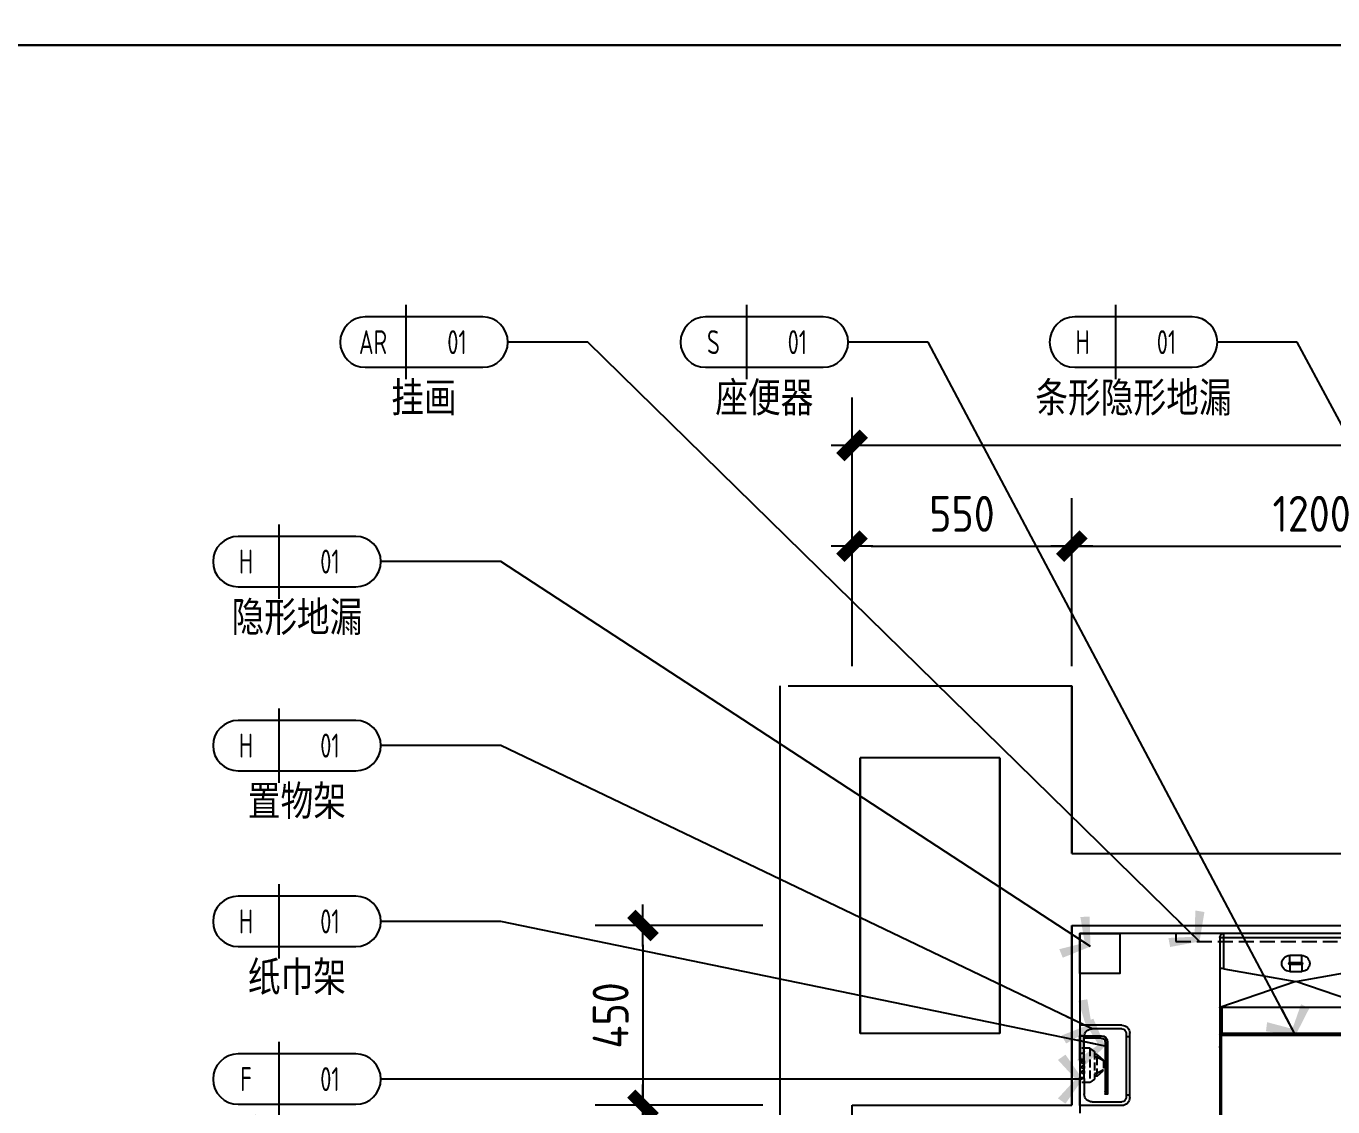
# Model space of a CAD drawing. Extents: x 220391 to 385981, y 332279 to 483868.
# Drawn here: x 255798 to 259068, y 465214 to 467919 of the extents above; entities that cross this region are included whole.
import ezdxf
from ezdxf.enums import TextEntityAlignment as Align

# ---------------------------------------------------------------- set-up
doc = ezdxf.new("R2010")
doc.units = 0
doc.header["$MEASUREMENT"] = 0
doc.linetypes.add('家具平面底图$0$DOM-虚线', pattern=[0.35, 0.25, -0.1])
for name, color, linetype in [('0-索引文字', 50, 'Continuous'), ('3次物线', 19, 'Continuous'), ('F-洁具-DOM', 1, 'Continuous'), ('墙体', 4, 'Continuous')]:
    doc.layers.add(name, color=color, linetype=linetype)
doc.styles.add('DOM-romans.shx', font='dim.shx')
doc.styles.add('st', font='', dxfattribs={"width": 0.7})
doc.styles.get('st').set_extended_font_data('SimSun')
doc.dimstyles.new('DOM_DIM_1 80', dxfattribs={"dimscale": 60, "dimtxt": 1.5, "dimasz": 0.8, "dimexe": 2, "dimexo": 1.5, "dimgap": 0.6, "dimtad": 1, "dimdec": 0, "dimrnd": 5, "dimzin": 12, "dimdsep": 46, "dimtxsty": 'DOM-romans.shx', "dimblk": 'DOM_Dimension_Tick', "dimcen": 0.125, "dimclrd": 44, "dimclre": 44, "dimclrt": 50, "dimadec": 0, "dimazin": 0, "dimtfac": 1, "dimtdec": 0, "dimtix": 1, "dimtmove": 2, "dimatfit": 3, "dimldrblk": 'DOM_Leader_Arrow', "dimfxl": 0, "dimtvp": 1, "dimtolj": 1, "dimtzin": 0, "dimarcsym": 0})

# ---------------------------------------------------------------- blocks, each defined once
blk = doc.blocks.new('ehrhhh')
at = {"color": 0}
blk.add_lwpolyline([(292356.6, 474869.8), (315961.1, 474869.8), (315961.1, 466871.5), (292356.6, 466871.5)], close=True, dxfattribs=at)
blk = doc.blocks.new('家具平面底图$0$A$C591D7FFC')
at = {"linetype": '家具平面底图$0$DOM-虚线', "ltscale": 150}
blk.add_lwpolyline([(300, -20), (-300, -20), (-300, 0), (300, 0)], close=True, dxfattribs=at)
blk = doc.blocks.new('家具平面底图$0$A$C619B377B')
at = {"linetype": 'Continuous'}
for p, q in [((-180, 0), (180, 0)), ((-190, -185.2), (-190, -10)), ((190, -10), (190, -185.2)), ((-189.5, -186.2), (-190, -185.2)), ((-189.5, -676), (-189.5, -186.1)), ((-184.5, -185.2), (184.5, -185.2)), ((189.5, -186.2), (190, -185.2)), ((189.5, -186.1), (189.5, -676)), ((189.5, -254), (-189.5, -254)), ((185.5, -680), (-185.5, -680))]:
    blk.add_line(p, q, dxfattribs=at)
at = {"color": 8, "linetype": 'Continuous'}
for p, q in [((-180, -88.3), (-180, 0)), ((180, -88.3), (180, 0)), ((190, -10), (-190, -10)), ((-15, -55), (15, -55)), ((-15, -73), (-15, -55)), ((15, -73), (15, -55)), ((0, -120), (-180, -88.3)), ((-15, -73), (15, -73)), ((15, -77), (-15, -77)), ((-15, -77), (-15, -95)), ((15, -95), (-15, -95)), ((180, -88.3), (0, -120)), ((15, -77), (15, -95)), ((-190, -185.2), (0, -120)), ((0, -120), (190, -185.2)), ((-184.5, -250), (-184.5, -185.2)), ((184.5, -185.2), (184.5, -250)), ((-185.5, -250), (185.5, -250)), ((-185.5, -680), (-185.5, -250)), ((185.5, -680), (185.5, -250)), ((-189.5, -285), (-190, -285)), ((-190, -675), (-190, -285)), ((190, -285), (189.5, -285)), ((190, -285), (190, -675)), ((-190, -675), (-189.5, -675)), ((-189.5, -676), (189.5, -676)), ((-188.7, -679.1), (-188.4, -678.8)), ((188.4, -678.8), (188.7, -679.1)), ((189.9, -675), (190, -675))]:
    blk.add_line(p, q, dxfattribs=at)
at = {"linetype": 'Continuous'}
for centre, radius, start, end in [((-180, -10), 10, 90, 180), ((-185.5, -676), 4, 180, 270), ((185.5, -676), 4, 270, 0)]:
    blk.add_arc(centre, radius, start, end, dxfattribs=at)
at = {"color": 8, "linetype": 'Continuous'}
for centre, radius, start, end in [((180, -10), 10, 0, 90), ((-15, -75), 20, 90, 270), ((15, -75), 20, 270, 90), ((-15, -75), 2, 90, 270), ((15, -75), 2, 270, 90), ((-185.5, -254), 4, 90, 180), ((185.5, -254), 4, 0, 90), ((-185, -285), 5, 155.1791, 180), ((185, -285), 5, 0, 24.7583), ((-185, -675), 5, 180, 217.3553), ((-175, -674.8), 14.5, 191.2565, 193.3174), ((-175.6, -674.9), 13.9, 193.3081, 196.9705), ((-186.9, -676.4), 3.26, 232.0237, 236.5582), ((-183.6, -663.5), 16.5, 252.0625, 255.3707), ((-183.5, -662.9), 17.1, 255.3597, 256.5632), ((183.5, -662.9), 17.1, 283.4368, 284.6403), ((183.6, -663.5), 16.5, 284.6293, 287.9375), ((186.9, -676.4), 3.26, 303.4418, 307.9763), ((175.6, -674.9), 13.9, 343.0295, 346.6919), ((185, -675), 5, 322.6233, 0), ((175, -674.8), 14.5, 346.6826, 348.7435)]:
    blk.add_arc(centre, radius, start, end, dxfattribs=at)
at = {"color": 8, "linetype": 'Continuous', "extrusion": (0, 0, -1)}
for centre, major_axis, start_param, end_param in [((-180, -90.9), (9.99, -1.89), 3.092725, 4.663521), ((180, -90.9), (9.99, 1.89), -1.521928, 0.048868)]:
    blk.add_ellipse(centre, major_axis=major_axis, ratio=0.25825, start_param=start_param, end_param=end_param, dxfattribs=at)
at = {"linetype": 'Continuous', "extrusion": (0, 0, -1)}
for centre, start_param, end_param in [((-184.5, -186.1), 3.145147, 4.712389), ((184.5, -186.1), 4.712389, 6.279631)]:
    blk.add_ellipse(centre, major_axis=(5, 0), ratio=0.176327, start_param=start_param, end_param=end_param, dxfattribs=at)
at = {"layer": 'F-洁具-DOM'}
blk.add_blockref('家具平面底图$0$A$C591D7FFC', (0, 0), dxfattribs=at)
blk = doc.blocks.new('htrhth')
at = {"layer": '3次物线', "color": 3}
for p, q in [((299553.6, 463682.6), (297263.8, 463682.6)), ((297263.8, 463682.6), (297263.8, 463232.6))]:
    blk.add_line(p, q, dxfattribs=at)
at = {"layer": '墙体'}
for p, q in [((296533.8, 464302.6), (297243.8, 464302.6)), ((297243.8, 464302.6), (297243.8, 463882.6)), ((297243.8, 463882.6), (297243.8, 464302.6)), ((297243.8, 464302.6), (297243.8, 463882.6)), ((297063.8, 464122.6), (296713.8, 464122.6)), ((296713.8, 464122.6), (296713.8, 463432.6)), ((297063.8, 464122.6), (296713.8, 464122.6)), ((296713.8, 463432.6), (296713.8, 464122.6)), ((297063.8, 464122.6), (296713.8, 464122.6)), ((297063.8, 463432.6), (297063.8, 464122.6)), ((297063.8, 464122.6), (297063.8, 463432.6)), ((297243.8, 463702.6), (297243.8, 463252.6)), ((297243.8, 463252.6), (297243.8, 463702.6)), ((297063.8, 463432.6), (296713.8, 463432.6)), ((297063.8, 463432.6), (296713.8, 463432.6)), ((297063.8, 463432.6), (296713.8, 463432.6)), ((296693.8, 463252.6), (297243.8, 463252.6))]:
    blk.add_line(p, q, dxfattribs=at)
at = {"layer": 'F-洁具-DOM', "xscale": -1}
blk.add_blockref('家具平面底图$0$A$C619B377B', (297803.8, 463682.6), dxfattribs=at)
blk = doc.blocks.new('DOM_Dimension_Tick')
at = {"color": 0, "linetype": 'ByBlock'}
for p, q in [((-1.091, 0), (0, 0)), ((0, 0), (1.091, 0))]:
    blk.add_line(p, q, dxfattribs=at)
at = {"color": 0, "linetype": 'Continuous', "const_width": 0.608}
blk.add_lwpolyline([(-0.61, -0.61), (0.61, 0.61)], dxfattribs=at)
blk = doc.blocks.new('*D689')
at = {"color": 44, "lineweight": -2, "transparency": 16777216}
for p, q in [((257641.6, 465667.7), (257221.6, 465667.7)), ((257341.6, 465619.7), (257341.6, 465265.7)), ((257641.6, 465217.7), (257221.6, 465217.7))]:
    blk.add_line(p, q, dxfattribs=at)
at = {"layer": 'Defpoints', "color": 0, "transparency": 16777216}
for p in [(258414.7, 465667.7), (257341.6, 465217.7), (258414.7, 465217.7)]:
    blk.add_point(p, dxfattribs=at)
at = {"color": 44, "lineweight": -2, "transparency": 16777216, "xscale": 48, "yscale": 48, "zscale": 48}
for p, rotation in [((257341.6, 465667.7), 90), ((257341.6, 465217.7), 270)]:
    blk.add_blockref('DOM_Dimension_Tick', p, dxfattribs=dict(at, rotation=rotation))
at = {"color": 50, "transparency": 16777216, "insert": (257260.6, 465442.7), "char_height": 90, "attachment_point": 5, "rotation": 90, "style": 'DOM-romans.shx'}
blk.add_mtext('\\A1;450', dxfattribs=at)
blk = doc.blocks.new('DOM_Leader_Arrow')
at = {"color": 0, "linetype": 'ByBlock'}
blk.add_line((0, 0), (-1.5, 0), dxfattribs=at)
for points in [[(-1.288, 1.003), (-0.895, 1.278), (-0.36, 0), (0, 0)], [(-1.288, -1.003), (-0.895, -1.278), (-0.36, 0), (0, 0)]]:
    blk.add_solid(points, dxfattribs=at)
blk = doc.blocks.new('*D690')
at = {"color": 44, "lineweight": -2, "transparency": 16777216}
for p, q in [((257641.6, 465217.7), (257221.6, 465217.7)), ((257341.6, 465169.7), (257341.6, 463615.7)), ((257641.6, 463567.7), (257221.6, 463567.7))]:
    blk.add_line(p, q, dxfattribs=at)
at = {"layer": 'Defpoints', "color": 0, "transparency": 16777216}
for p in [(258414.7, 465217.7), (257341.6, 463567.7), (257864.7, 463567.7, 0)]:
    blk.add_point(p, dxfattribs=at)
at = {"color": 44, "lineweight": -2, "transparency": 16777216, "xscale": 48, "yscale": 48, "zscale": 48}
for p, rotation in [((257341.6, 465217.7), 90), ((257341.6, 463567.7), 270)]:
    blk.add_blockref('DOM_Dimension_Tick', p, dxfattribs=dict(at, rotation=rotation))
at = {"color": 50, "transparency": 16777216, "insert": (257260.6, 464392.7), "char_height": 90, "attachment_point": 5, "rotation": 90, "style": 'DOM-romans.shx'}
blk.add_mtext('\\A1;1650', dxfattribs=at)
blk = doc.blocks.new('*D691')
at = {"color": 44, "lineweight": -2, "transparency": 16777216}
for p, q in [((257864.7, 466317.2), (257864.7, 466737.2)), ((258414.7, 466317.2), (258414.7, 466737.2)), ((257912.7, 466617.2), (258366.7, 466617.2))]:
    blk.add_line(p, q, dxfattribs=at)
at = {"layer": 'Defpoints', "color": 0, "transparency": 16777216}
for p in [(258414.7, 466617.2), (257864.7, 465217.7, 0), (258414.7, 465217.7)]:
    blk.add_point(p, dxfattribs=at)
at = {"color": 44, "lineweight": -2, "transparency": 16777216, "xscale": 48, "yscale": 48, "zscale": 48, "rotation": 180}
blk.add_blockref('DOM_Dimension_Tick', (257864.7, 466617.2), dxfattribs=at)
at = {"color": 44, "lineweight": -2, "transparency": 16777216, "xscale": 48, "yscale": 48, "zscale": 48}
blk.add_blockref('DOM_Dimension_Tick', (258414.7, 466617.2), dxfattribs=at)
at = {"color": 50, "transparency": 16777216, "insert": (258139.7, 466698.2), "char_height": 90, "attachment_point": 5, "style": 'DOM-romans.shx'}
blk.add_mtext('\\A1;550', dxfattribs=at)
blk = doc.blocks.new('*D692')
at = {"color": 44, "lineweight": -2, "transparency": 16777216}
for p, q in [((258414.7, 466317.2), (258414.7, 466737.2)), ((259614.7, 466317.2), (259614.7, 466737.2)), ((258462.7, 466617.2), (259566.7, 466617.2))]:
    blk.add_line(p, q, dxfattribs=at)
at = {"layer": 'Defpoints', "color": 0, "transparency": 16777216}
for p in [(259614.7, 466617.2), (258414.7, 465217.7), (259614.7, 464137.7, 0)]:
    blk.add_point(p, dxfattribs=at)
at = {"color": 44, "lineweight": -2, "transparency": 16777216, "xscale": 48, "yscale": 48, "zscale": 48, "rotation": 180}
blk.add_blockref('DOM_Dimension_Tick', (258414.7, 466617.2), dxfattribs=at)
at = {"color": 44, "lineweight": -2, "transparency": 16777216, "xscale": 48, "yscale": 48, "zscale": 48}
blk.add_blockref('DOM_Dimension_Tick', (259614.7, 466617.2), dxfattribs=at)
at = {"color": 50, "transparency": 16777216, "insert": (259014.7, 466698.2), "char_height": 90, "attachment_point": 5, "style": 'DOM-romans.shx'}
blk.add_mtext('\\A1;1200', dxfattribs=at)
blk = doc.blocks.new('*D700')
at = {"color": 44, "lineweight": -2, "transparency": 16777216}
for p, q in [((257864.7, 466569.4), (257864.7, 466989.4)), ((265414.5, 466569.4), (265414.5, 466989.4)), ((265366.5, 466869.4), (257912.7, 466869.4))]:
    blk.add_line(p, q, dxfattribs=at)
at = {"layer": 'Defpoints', "color": 0, "transparency": 16777216}
for p in [(257864.7, 466869.4), (257864.7, 466317.2), (265414.5, 466317.2)]:
    blk.add_point(p, dxfattribs=at)
at = {"color": 44, "lineweight": -2, "transparency": 16777216, "xscale": 48, "yscale": 48, "zscale": 48, "rotation": 180}
blk.add_blockref('DOM_Dimension_Tick', (257864.7, 466869.4), dxfattribs=at)
at = {"color": 44, "lineweight": -2, "transparency": 16777216, "xscale": 48, "yscale": 48, "zscale": 48}
blk.add_blockref('DOM_Dimension_Tick', (265414.5, 466869.4), dxfattribs=at)
at = {"color": 50, "transparency": 16777216, "insert": (261639.6, 466950.4), "char_height": 90, "attachment_point": 5, "style": 'DOM-romans.shx'}
blk.add_mtext('\\A1;7550', dxfattribs=at)
blk = doc.blocks.new('家具平面底图$0$dfsggag')
at = {"color": 8, "linetype": '家具平面底图$0$DOM-虚线', "ltscale": 80}
for p, q in [((-34.9, 36.8), (-42.9, 25.1)), ((-34.9, 36.8), (34.9, 36.8)), ((-27, 43.6), (-12.7, 59.3)), ((-27, 43.6), (-20.4, 42.7)), ((-27, 43.6), (-27, 36.8)), ((-11.1, 59.3), (-20.4, 42.7)), ((-20.4, 42.7), (20.4, 42.7)), ((-20.4, 42.7), (-20.4, 36.8)), ((-12.7, 59.3), (12.7, 59.3)), ((11.1, 59.3), (20.4, 42.7)), ((27, 43.6), (12.7, 59.3)), ((27, 43.6), (20.4, 42.7)), ((20.4, 42.7), (20.4, 36.8)), ((27, 43.6), (27, 36.8)), ((34.9, 36.8), (42.9, 25.1)), ((-42.9, 25.1), (-42.9, 0)), ((-42.9, 25.1), (42.9, 25.1)), ((-42.9, 0), (42.9, 0)), ((42.9, 25.1), (42.9, 0))]:
    blk.add_line(p, q, dxfattribs=at)
for points in [[(-11.3, 11.2), (-4.7, 11.2), (-4.7, 5.1), (-11.3, 5.1)], [(1.2, 11.2), (7.8, 11.2), (7.8, 5.1), (1.2, 5.1)], [(13.6, 11.2), (20.2, 11.2), (20.2, 5.1), (13.6, 5.1)]]:
    blk.add_lwpolyline(points, close=True, dxfattribs=at)
blk = doc.blocks.new('家具平面底图$0$A$C08F94FB0')
at = {"linetype": 'Continuous'}
for p, q in [((-100.5, 0), (-30.5, 0)), ((-100.5, -105), (-100.5, 0)), ((-30.5, 0), (-30.5, -7)), ((100.5, 0), (30.5, 0)), ((100.5, -105), (100.5, 0)), ((-0.5, -125), (-80.5, -125)), ((80.5, -125), (-0.5, -125))]:
    blk.add_line(p, q, dxfattribs=at)
at = {"color": 8, "linetype": 'Continuous'}
for p, q in [((-30.5, 0), (30.5, 0)), ((-91.5, -105), (-91.5, -31)), ((-0.5, -11), (-71.5, -11)), ((34.5, -11), (-36.3, -11)), ((30.5, 0), (30.5, -7)), ((34.5, -11), (71.5, -11)), ((91.5, -31), (91.5, -105)), ((-80.5, -116), (-0.5, -116)), ((-0.5, -116), (80.5, -116))]:
    blk.add_line(p, q, dxfattribs=at)
at = {"color": 8}
for p, q in [((-72.1, -116), (-72.1, -125)), ((73.5, -116), (73.5, -125))]:
    blk.add_line(p, q, dxfattribs=at)
at = {"color": 8, "linetype": 'Continuous'}
for centre, radius, start, end in [((-71.5, -31), 20, 90, 180), ((34.5, -7), 4, 180, 270), ((71.5, -31), 20, 0, 90), ((-80.5, -105), 11, 180, 270), ((80.5, -105), 11, 270, 0)]:
    blk.add_arc(centre, radius, start, end, dxfattribs=at)
at = {"linetype": 'Continuous'}
for centre, radius, start, end in [((-34.5, -7), 4, 270, 0), ((-80.5, -105), 20, 180, 270), ((80.5, -105), 20, 270, 0)]:
    blk.add_arc(centre, radius, start, end, dxfattribs=at)
blk = doc.blocks.new('家具平面底图$0$A$C2B4824DF')
for p, q in [((63.5, -57), (63.5, 72.7)), ((69.2, 73), (63.8, 73)), ((69.5, -57), (69.5, 72.7)), ((0, -13.5), (0, -72.5)), ((9.5, -13), (0.5, -13)), ((10, -73), (10, -13.5)), ((0.5, -73), (9.5, -73)), ((53.5, -67), (10, -67)), ((10, -73), (53.5, -73))]:
    blk.add_line(p, q)
at = {"color": 250}
for p, q in [((69.5, 69), (63.5, 69)), ((69.5, 66.2), (63.5, 66.2)), ((63.8, -57), (63.8, 73)), ((63.8, 65.9), (69.2, 65.9)), ((69.2, -57), (69.2, 73)), ((69.5, 62.1), (63.5, 62.1)), ((69.2, 64.9), (63.8, 64.9)), ((10, -13.5), (0, -13.5)), ((0.5, -73), (0.5, -13)), ((9.5, -73), (9.5, -13)), ((69.5, -47.1), (63.5, -47.1)), ((69.5, -51.2), (63.5, -51.2)), ((63.8, -57), (63.5, -57)), ((69.2, -49.9), (63.8, -49.9)), ((69.2, -50.9), (63.8, -50.9)), ((69.2, -57), (69.5, -57)), ((10, -72.5), (0, -72.5)), ((53.5, -67.3), (10, -67.3)), ((10, -72.7), (53.5, -72.7)), ((53.5, -67.3), (53.5, -67)), ((53.5, -72.7), (53.5, -73))]:
    blk.add_line(p, q, dxfattribs=at)
for centre, radius, start, end in [((63.8, 72.7), 0.3, 90, 180), ((69.2, 72.7), 0.3, 0, 90), ((0.5, -13.5), 0.5, 90, 180), ((9.5, -13.5), 0.5, 0, 90), ((53.5, -57), 16, 270, 0), ((53.5, -57), 10, 270, 0), ((0.5, -72.5), 0.5, 180, 270), ((9.5, -72.5), 0.5, 270, 342.3099)]:
    blk.add_arc(centre, radius, start, end)
for radius in [15.7, 10.3]:
    blk.add_arc((53.5, -57), radius, 270, 0, dxfattribs=at)
for points, start_tangent, end_tangent in [([(63.5, 66.2), (63.5, 66.1), (63.6, 66), (63.7, 65.9), (63.8, 65.9)], (0, -1), (1, 0)), ([(69.2, 65.9), (69.3, 65.9), (69.4, 66), (69.5, 66.1), (69.5, 66.2)], (1, 0), (0, 1)), ([(63.5, 65.2), (63.5, 65.1), (63.6, 65), (63.7, 64.9), (63.8, 64.9)], (0, -1), (1, 0)), ([(69.5, 65.2), (69.5, 65.1), (69.4, 65), (69.3, 64.9), (69.2, 64.9)], (0, -1), (-1, 0)), ([(63.5, -50.2), (63.5, -50.1), (63.6, -50), (63.7, -49.9), (63.8, -49.9)], (0, 1), (1, 0)), ([(63.8, -50.9), (63.7, -50.9), (63.6, -51), (63.5, -51.1), (63.5, -51.2)], (-1, 0), (0, -1)), ([(69.5, -50.2), (69.5, -50.1), (69.4, -50), (69.3, -49.9), (69.2, -49.9)], (0, 1), (-1, 0)), ([(69.5, -51.2), (69.5, -51.1), (69.4, -51), (69.3, -50.9), (69.2, -50.9)], (0, 1), (-1, 0))]:
    blk.add_spline(points, degree=3, dxfattribs=dict(at, start_tangent=start_tangent, end_tangent=end_tangent))
blk = doc.blocks.new('DOM-立面家具标注符号-002')
blk.add_line((0, 3.1), (0, -3.1))
at = {"color": 150}
blk.add_lwpolyline([(-3.4, 2.1, 1), (-3.4, -2.1), (6.4, -2.1, 1), (6.4, 2.1)], format="xyb", close=True, dxfattribs=at)
at = {"style": 'st', "width": 0.8, "flags": 4}
blk.add_attdef('ITEM6', text='', height=2.5, dxfattribs=at).set_placement((-6, 0), align=Align.MIDDLE_RIGHT)
blk.add_attdef('NUM3', text='', height=2.5, dxfattribs=at).set_placement((9, 0), align=Align.MIDDLE_LEFT)
at = {"style": 'DOM-romans.shx', "width": 0.8}
for tag, flags, p in [('NUM1', 12, (-2.75, 0)), ('NUM2', 4, (4.25, 0)), ('NUM4', 4, (1.5, -4.6)), ('NUM5', 4, (1.5, -7.6))]:
    blk.add_attdef(tag, text='', height=2, dxfattribs=dict(at, flags=flags)).set_placement(p, align=Align.MIDDLE)
at = {"style": 'st', "width": 0.8, "flags": 4}
blk.add_attdef('NUM7', text='', height=2.5, dxfattribs=at).set_placement((1.5, -10.85), align=Align.MIDDLE_CENTER)
blk = doc.blocks.new('DOM-立面家具标注符号')
blk.add_line((0, 3.1), (0, -3.1))
at = {"color": 150}
blk.add_lwpolyline([(-3.4, 2.1, 1), (-3.4, -2.1), (6.4, -2.1, 1), (6.4, 2.1)], format="xyb", close=True, dxfattribs=at)
at = {"style": 'st', "width": 0.8, "flags": 4}
blk.add_attdef('ITEM5', text='', height=2.5, dxfattribs=at).set_placement((-6, 0), align=Align.MIDDLE_RIGHT)
blk.add_attdef('NUM3', text='', height=2.5, dxfattribs=at).set_placement((9, 0), align=Align.MIDDLE_LEFT)
at = {"style": 'DOM-romans.shx', "width": 0.8}
for tag, flags, p in [('NUM1', 12, (-2.75, 0)), ('NUM2', 4, (4.25, 0)), ('NUM4', 4, (1.5, -4.6))]:
    blk.add_attdef(tag, text='', height=2, dxfattribs=dict(at, flags=flags)).set_placement(p, align=Align.MIDDLE)
at = {"style": 'st', "width": 0.8, "flags": 4}
blk.add_attdef('NUM6', text='', height=2.5, dxfattribs=at).set_placement((1.5, -8.35), align=Align.MIDDLE_CENTER)

msp = doc.modelspace()

# ---------------------------------------------------------------- linework, layer by layer
at = {"color": 1}
msp.add_lwpolyline([(258434.7, 465547.7), (258434.7, 465647.7), (258534.7, 465647.7), (258534.7, 465547.7)], close=True, dxfattribs=at)
at = {"layer": '墙体'}
for p, q in [((257684.7, 463319.7, 0), (257684.6, 466267.7)), ((258414.7, 465847.7, 0), (265594.5, 465847.7, 0)), ((258414.7, 465667.7, 0), (265414.5, 465667.7, 0)), ((257864.7, 463319.7, 0), (257864.7, 465217.7, 0))]:
    msp.add_line(p, q, dxfattribs=at)

# ---------------------------------------------------------------- block references
at = {"color": 4}
for name, p in [('ehrhhh', (-48360.7, 1000)), ('ehrhhh', (-48360.7, -6998.3)), ('htrhth', (-38829, 1965.1))]:
    msp.add_blockref(name, p, dxfattribs=at)
at = {"layer": '0-索引文字'}
ref = msp.add_blockref('DOM-立面家具标注符号', (256748.6, 467127.9), dxfattribs=dict(at, xscale=30, yscale=30, zscale=30))
ref.add_attrib('NUM1', 'AR', dxfattribs={"layer": '0', "height": 60, "style": 'DOM-romans.shx', "width": 0.8}).set_placement((256666.1, 467127.9), align=Align.MIDDLE)
ref.add_attrib('NUM2', '01', dxfattribs={"layer": '0', "height": 60, "style": 'DOM-romans.shx', "width": 0.8}).set_placement((256876.1, 467127.9), align=Align.MIDDLE)
ref.add_attrib('NUM6', '挂画', dxfattribs={"layer": '0', "height": 75, "style": 'st', "width": 0.8}).set_placement((256793.6, 466989.9), align=Align.MIDDLE_CENTER)
ref = msp.add_blockref('DOM-立面家具标注符号-002', (257600.3, 467127.9), dxfattribs=dict(at, xscale=30, yscale=30, zscale=30))
ref.add_attrib('NUM1', 'S', dxfattribs={"layer": '0', "height": 60, "style": 'DOM-romans.shx', "width": 0.8}).set_placement((257517.8, 467127.9), align=Align.MIDDLE)
ref.add_attrib('NUM2', '01', dxfattribs={"layer": '0', "height": 60, "style": 'DOM-romans.shx', "width": 0.8}).set_placement((257727.8, 467127.9), align=Align.MIDDLE)
ref.add_attrib('NUM7', '座便器', dxfattribs={"layer": '0', "height": 75, "style": 'st', "width": 0.8}).set_placement((257645.3, 466989.9), align=Align.MIDDLE_CENTER)
ref = msp.add_blockref('DOM-立面家具标注符号-002', (258523.9, 467127.9), dxfattribs=dict(at, xscale=30, yscale=30, zscale=30))
ref.add_attrib('NUM1', 'H', dxfattribs={"layer": '0', "height": 60, "style": 'DOM-romans.shx', "width": 0.8}).set_placement((258441.4, 467127.9), align=Align.MIDDLE)
ref.add_attrib('NUM2', '01', dxfattribs={"layer": '0', "height": 60, "style": 'DOM-romans.shx', "width": 0.8}).set_placement((258651.4, 467127.9), align=Align.MIDDLE)
ref.add_attrib('NUM7', '条形隐形地漏', dxfattribs={"layer": '0', "height": 75, "style": 'st', "width": 0.8}).set_placement((258568.9, 466989.9), align=Align.MIDDLE_CENTER)
ref = msp.add_blockref('DOM-立面家具标注符号-002', (256430.7, 466578.7), dxfattribs=dict(at, xscale=30, yscale=30, zscale=30))
ref.add_attrib('NUM1', 'H', dxfattribs={"layer": '0', "height": 60, "style": 'DOM-romans.shx', "width": 0.8}).set_placement((256348.2, 466578.7), align=Align.MIDDLE)
ref.add_attrib('NUM2', '01', dxfattribs={"layer": '0', "height": 60, "style": 'DOM-romans.shx', "width": 0.8}).set_placement((256558.2, 466578.7), align=Align.MIDDLE)
ref.add_attrib('NUM7', '隐形地漏', dxfattribs={"layer": '0', "height": 75, "style": 'st', "width": 0.8}).set_placement((256475.7, 466440.7), align=Align.MIDDLE_CENTER)
ref = msp.add_blockref('DOM-立面家具标注符号-002', (256430.7, 466118.1), dxfattribs=dict(at, xscale=30, yscale=30, zscale=30))
ref.add_attrib('NUM1', 'H', dxfattribs={"layer": '0', "height": 60, "style": 'DOM-romans.shx', "width": 0.8}).set_placement((256348.2, 466118.1), align=Align.MIDDLE)
ref.add_attrib('NUM2', '01', dxfattribs={"layer": '0', "height": 60, "style": 'DOM-romans.shx', "width": 0.8}).set_placement((256558.2, 466118.1), align=Align.MIDDLE)
ref.add_attrib('NUM7', '置物架', dxfattribs={"layer": '0', "height": 75, "style": 'st', "width": 0.8}).set_placement((256475.7, 465980.1), align=Align.MIDDLE_CENTER)
ref = msp.add_blockref('DOM-立面家具标注符号-002', (256430.7, 465678), dxfattribs=dict(at, xscale=30, yscale=30, zscale=30))
ref.add_attrib('NUM1', 'H', dxfattribs={"layer": '0', "height": 60, "style": 'DOM-romans.shx', "width": 0.8}).set_placement((256348.2, 465678), align=Align.MIDDLE)
ref.add_attrib('NUM2', '01', dxfattribs={"layer": '0', "height": 60, "style": 'DOM-romans.shx', "width": 0.8}).set_placement((256558.2, 465678), align=Align.MIDDLE)
ref.add_attrib('NUM7', '纸巾架', dxfattribs={"layer": '0', "height": 75, "style": 'st', "width": 0.8}).set_placement((256475.7, 465540), align=Align.MIDDLE_CENTER)
ref = msp.add_blockref('DOM-立面家具标注符号-002', (256430.7, 465283.2), dxfattribs=dict(at, xscale=30, yscale=30, zscale=30))
ref.add_attrib('NUM1', 'F', dxfattribs={"layer": '0', "height": 60, "style": 'DOM-romans.shx', "width": 0.8}).set_placement((256348.2, 465283.2), align=Align.MIDDLE)
ref.add_attrib('NUM2', '01', dxfattribs={"layer": '0', "height": 60, "style": 'DOM-romans.shx', "width": 0.8}).set_placement((256558.2, 465283.2), align=Align.MIDDLE)
ref.add_attrib('NUM7', '壁挂电话', dxfattribs={"layer": '0', "height": 75, "style": 'st', "width": 0.8}).set_placement((256475.7, 465145.2), align=Align.MIDDLE_CENTER)
at = {"layer": 'F-洁具-DOM', "xscale": -1}
for name, p, rotation in [('家具平面底图$0$A$C08F94FB0', (258434.7, 465317.7), 90), ('家具平面底图$0$A$C2B4824DF', (258434.7, 465318.8), 180)]:
    msp.add_blockref(name, p, dxfattribs=dict(at, rotation=rotation))
at = {"layer": 'F-洁具-DOM', "rotation": 270}
msp.add_blockref('家具平面底图$0$dfsggag', (258434.7, 465317.7), dxfattribs=at)

# ---------------------------------------------------------------- dimensions: what is measured, and where the dimension line sits
at = {"color": 4}
for base, p1, p2, picture, middle in [((257864.7, 466869.4), (265414.5, 466317.2), (257864.7, 466317.2), '*D700', (261639.6, 466950.4)), ((258414.7, 466617.2), (257864.7, 465217.7, 0), (258414.7, 465217.7), '*D691', (258139.7, 466698.2)), ((259614.7, 466617.2), (258414.7, 465217.7), (259614.7, 464137.7, 0), '*D692', (259014.7, 466698.2))]:
    dim = msp.add_linear_dim(base=base, p1=p1, p2=p2, dimstyle='DOM_DIM_1 80', dxfattribs=at)
    dim.commit()
    dim.dimension.update_dxf_attribs({"geometry": picture, "text_midpoint": middle})
for base, p1, p2, picture, middle in [((257341.6, 465217.7), (258414.7, 465667.7), (258414.7, 465217.7), '*D689', (257260.6, 465442.7)), ((257341.6, 463567.7), (258414.7, 465217.7), (257864.7, 463567.7, 0), '*D690', (257260.6, 464392.7))]:
    dim = msp.add_linear_dim(base=base, p1=p1, p2=p2, angle=90, dimstyle='DOM_DIM_1 80', dxfattribs=at)
    dim.commit()
    dim.dimension.update_dxf_attribs({"geometry": picture, "text_midpoint": middle})

# ---------------------------------------------------------------- leaders
for points in [[(258734.2, 465627.7), (257203.6, 467127.9), (257003.6, 467127.9)], [(258974.7, 465393.7), (258055.3, 467127.9), (257855.3, 467127.9)], [(259800.5, 465593.1), (258978.9, 467127.9), (258778.9, 467127.9)], [(258461.4, 465615.1), (256985.7, 466578.7), (256685.7, 466578.7)], [(258461.4, 465615.1), (256985.7, 466578.7), (256685.7, 466578.7)], [(258465.7, 465409.2), (256985.7, 466118.1), (256685.7, 466118.1)], [(258498.2, 465365.9), (256985.7, 465678), (256685.7, 465678)], [(258441.7, 465283.2), (256685.7, 465283.2)]]:
    msp.add_leader(points, dimstyle='DOM_DIM_1 80', override={"dimgap": 0.6, "dimtad": 0}, dxfattribs=at)

doc.saveas('drawing.dxf')
